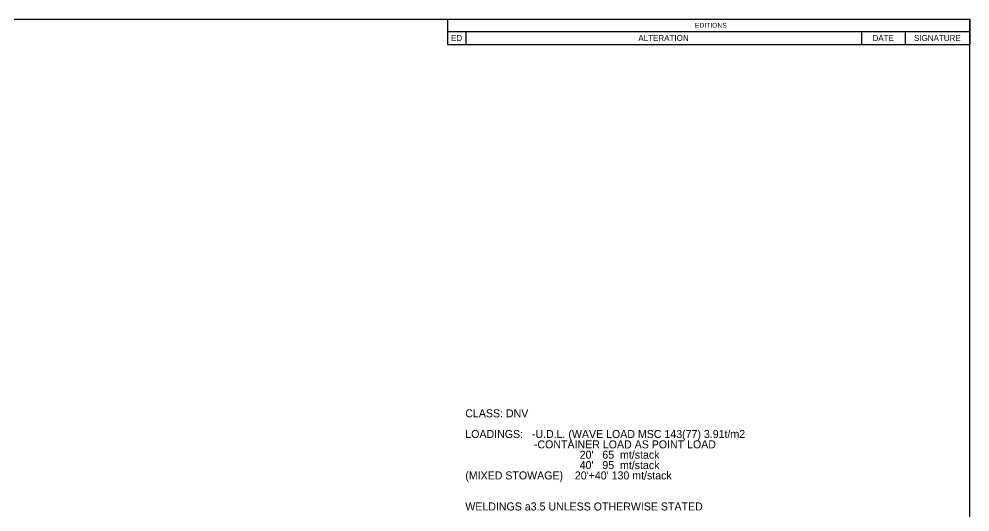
# Model space of a CAD drawing. Header units: millimetres. Extents: x 122 to 67127, y 397 to 47119.
# Drawn here: x 33624 to 66879, y 29894 to 47119 of the extents above; entities that cross this region are included whole.
import ezdxf

# ---------------------------------------------------------------- set-up
doc = ezdxf.new("R2010")
doc.units = ezdxf.units.MM
doc.header["$LTSCALE"] = 80
doc.layers.add('AM_0', color=7, linetype='Continuous', lineweight=25)
doc.layers.add('AM_6', color=2, linetype='Continuous')
doc.styles.add('SLDTEXTSTYLE0', font='ARIAL.TTF', dxfattribs={"width": 0.948})
doc.styles.add('SLDTEXTSTYLE5', font='GOTHIC.TTF', dxfattribs={"width": 0.913})

# ---------------------------------------------------------------- blocks, each defined once
blk = doc.blocks.new('SW_TABLEANNOTATION_0')
at = {"layer": 'AM_0', "color": 0}
for p, q in [((0, 0), (0, -437)), ((0, 0), (640, 0)), ((640, 0), (14480, 0)), ((14480, 0), (16000, 0)), ((16000, 0), (18272, 0)), ((18272, 0), (18272, -437)), ((0, -437), (0, -885)), ((0, -437), (640, -437)), ((640, -437), (640, -885)), ((640, -437), (14480, -437)), ((14480, -437), (14480, -885)), ((14480, -437), (16000, -437)), ((16000, -437), (16000, -885)), ((16000, -437), (18272, -437)), ((18272, -437), (18272, -885)), ((0, -885), (640, -885)), ((640, -885), (14480, -885)), ((14480, -885), (16000, -885)), ((16000, -885), (18272, -885))]:
    blk.add_line(p, q, dxfattribs=at)
at = {"layer": 'AM_0', "color": 0, "attachment_point": 1}
for s, insert, char_height, style in [('EDITIONS', (8654, -136), 169.3, 'SLDTEXTSTYLE5'), ('ED', (124, -556), 211.7, 'SLDTEXTSTYLE0'), ('ALTERATION', (6674, -556), 211.7, 'SLDTEXTSTYLE0'), ('DATE', (14864, -556), 211.7, 'SLDTEXTSTYLE0'), ('SIGNATURE', (16313, -556), 211.7, 'SLDTEXTSTYLE0')]:
    blk.add_mtext(s, dxfattribs=dict(at, insert=insert, char_height=char_height, style=style))

msp = doc.modelspace()

# ---------------------------------------------------------------- linework, layer by layer
at = {"layer": 'AM_0'}
for p in [(421.47, 47118.6), (66879.44, 398.6)]:
    msp.add_line(p, (66879.44, 47118.6), dxfattribs=at)

# ---------------------------------------------------------------- block references
msp.add_blockref('SW_TABLEANNOTATION_0', (48607.44, 47118.6), dxfattribs=at)

# ---------------------------------------------------------------- texts
at = {"layer": 'AM_6', "char_height": 280, "attachment_point": 1, "style": 'SLDTEXTSTYLE0'}
for s, insert in [('CLASS: DNV', (49230.49, 33480.79)), ('LOADINGS:   -U.D.L. (WAVE LOAD MSC 143(77) 3.91t/m2', (49230.49, 32757.45)), ('-CONTAINER LOAD AS POINT LOAD', (51630.49, 32395.79)), ("20'   65  mt/stack", (53230.49, 32034.12)), ("40'   95  mt/stack", (53230.49, 31672.45)), ("(MIXED STOWAGE)    20'+40' 130 mt/stack", (49230.49, 31310.79)), ('WELDINGS a3.5 UNLESS OTHERWISE STATED', (49230.49, 30225.79))]:
    msp.add_mtext(s, dxfattribs=dict(at, insert=insert))

doc.saveas('drawing.dxf')
